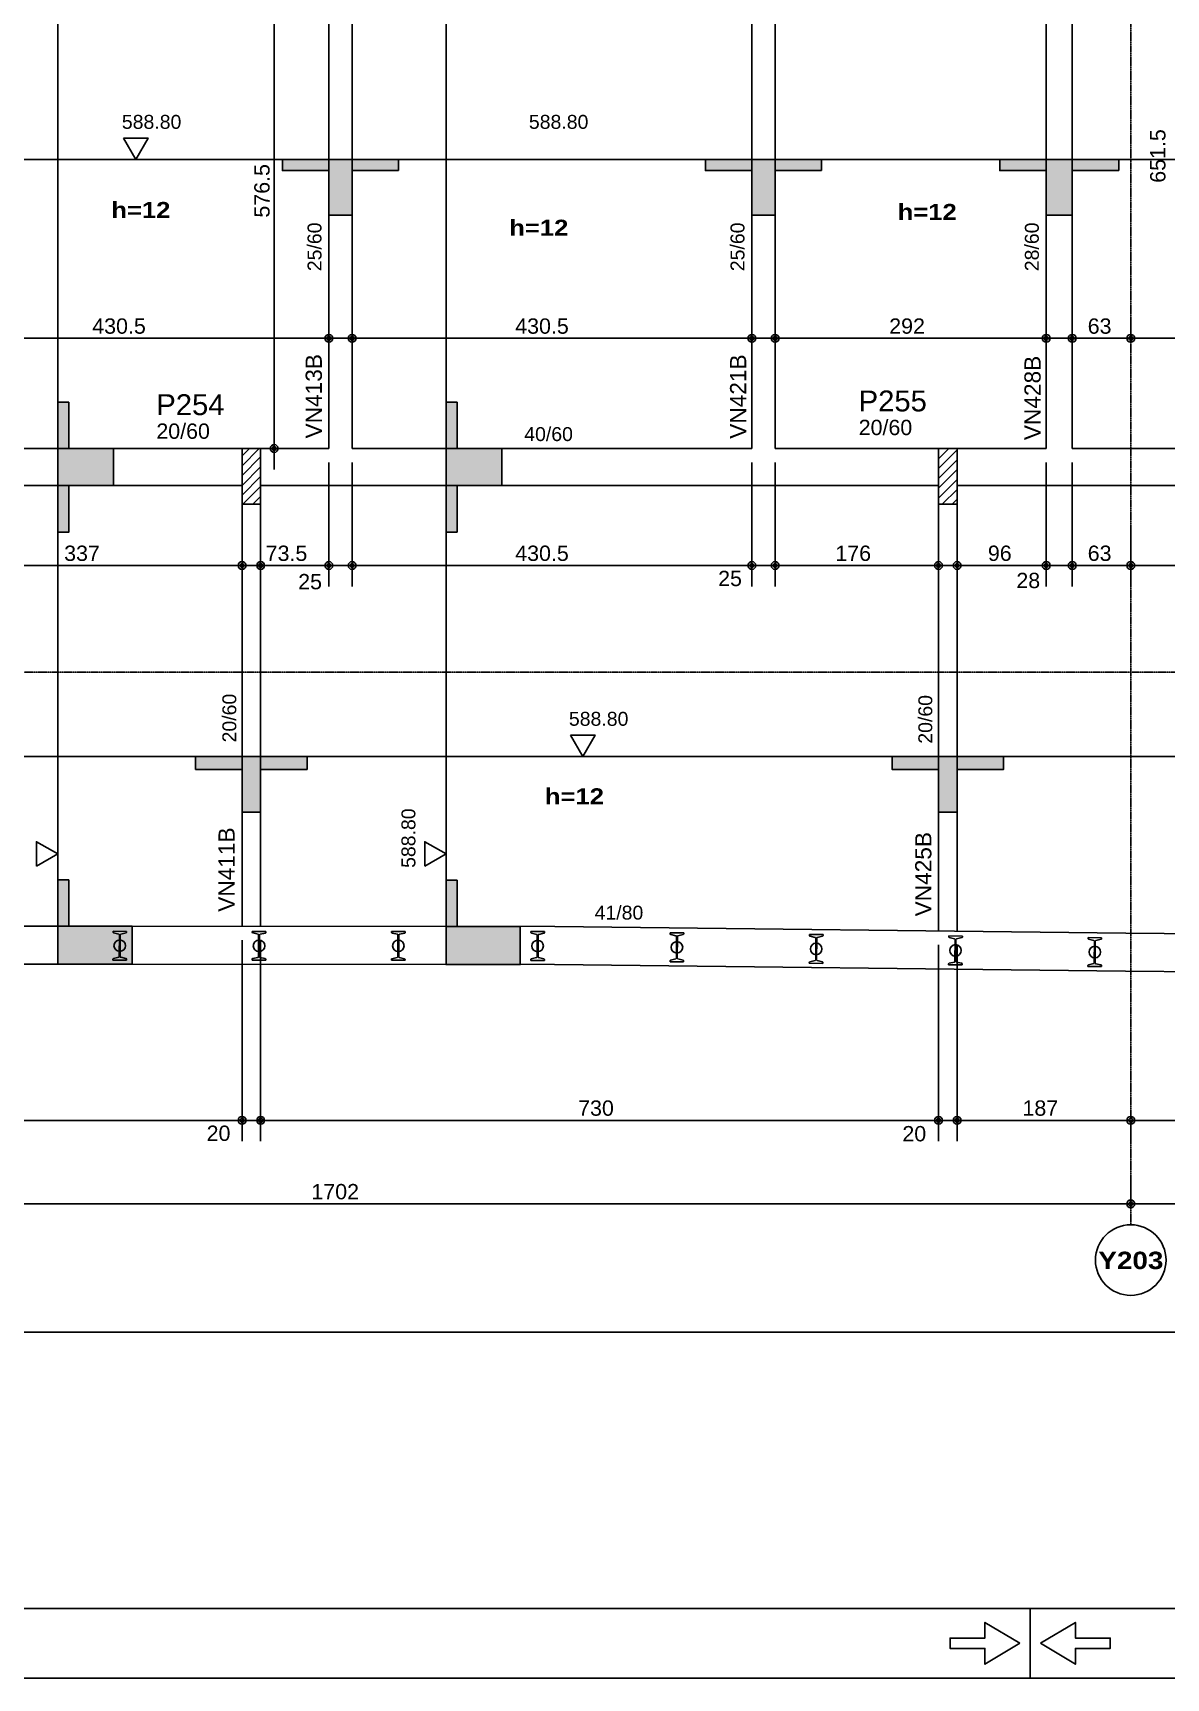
# Model space of a CAD drawing. Extents: x 0 to 13080, y 0 to 6750.
# Drawn here: x 5069 to 6289, y 0 to 1772 of the extents above; entities that cross this region are included whole.
import ezdxf

# ---------------------------------------------------------------- set-up
doc = ezdxf.new("R2010")
doc.units = 0
doc.header["$MEASUREMENT"] = 0
doc.linetypes.add('ESTILO_TQS_0007', pattern=[2.1, 1.5, -0.2, 0.2, -0.2])
for name, color, linetype in [('MTH-179', 1, 'CONTINUOUS'), ('MTH-202', 1, 'CONTINUOUS'), ('MTH-224', 4, 'CONTINUOUS'), ('MTH-230', 1, 'CONTINUOUS'), ('MTH-231', 1, 'CONTINUOUS'), ('MTH-COTAS7', 31, 'CONTINUOUS'), ('MTH-DIM-PILAR', 3, 'CONTINUOUS'), ('MTH-DIM-VIGA', 3, 'CONTINUOUS'), ('MTH-EIXO-214', 4, 'CONTINUOUS'), ('MTH-FACE-VIGA', 7, 'CONTINUOUS'), ('MTH-HACHURA-PILAR', 1, 'CONTINUOUS'), ('MTH-LINHA-CORTE', 5, 'CONTINUOUS'), ('MTH-LINHA-SEÇÃO', 16, 'CONTINUOUS'), ('MTH-MARGEM', 5, 'CONTINUOUS'), ('MTH-PILAR-MORRE', 5, 'CONTINUOUS'), ('MTH-SIMB_COTA', 3, 'CONTINUOUS'), ('MTH-SOMBRA21', 150, 'CONTINUOUS'), ('MTH-TIT1-VIGA', 5, 'CONTINUOUS'), ('MTH-TXT', 4, 'CONTINUOUS'), ('MTH-TXT-NEGRITO', 5, 'CONTINUOUS')]:
    doc.layers.add(name, color=color, linetype=linetype)
doc.styles.add('TQS_ARIAL', font='arial.ttf')
doc.styles.add('TQS_ARIAL_BLACK', font='ariblk.ttf')

msp = doc.modelspace()

# ---------------------------------------------------------------- linework, layer by layer
at = {"layer": 'MTH-179', "linetype": 'Continuous'}
for p, q in [((6142.5, 75), (6142.5, 0)), ((0, 0), (13080, 0))]:
    msp.add_line(p, q, dxfattribs=at)
for points in [[(6131.248901, 37.5), (6093.748901, 15), (6093.748901, 31.875), (6056.248901, 31.875), (6056.248901, 43.125), (6093.748901, 43.125), (6093.748901, 60), (6131.248901, 37.5)], [(6153.748901, 37.5), (6191.248901, 15), (6191.248901, 31.875), (6228.748901, 31.875), (6228.748901, 43.125), (6191.248901, 43.125), (6191.248901, 60), (6153.748901, 37.5)]]:
    msp.add_lwpolyline(points, dxfattribs=at)
at = {"layer": 'MTH-224', "linetype": 'Continuous'}
for points in [[(5166.051855, 1658.422405), (5179.30136, 1635.4747), (5192.549547, 1658.422405), (5166.051855, 1658.422405)], [(5647.471183, 1015.531695), (5660.720688, 992.58399), (5673.968875, 1015.531695), (5647.471183, 1015.531695)], [(5072.354116, 874.277653), (5095.301821, 887.527158), (5072.354116, 900.775344), (5072.354116, 874.277653)], [(5490.441796, 874.277653), (5513.389501, 887.527158), (5490.441796, 900.775344), (5490.441796, 874.277653)]]:
    msp.add_lwpolyline(points, dxfattribs=at)
at = {"layer": 'MTH-230', "linetype": 'Continuous'}
msp.add_circle((6250.777243, 450.1738), 38, dxfattribs=at)
at = {"layer": 'MTH-231', "linetype": 'Continuous'}
for p, q in [((5154.787903, 803.367859), (5154.793358, 804.302927)), ((5154.793358, 804.302927), (5169.474708, 804.21727)), ((5161.029694, 801.256701), (5155.382347, 802.609652)), ((5161.487194, 777.026499), (5161.624138, 800.498493)), ((5162.600002, 800.4928), (5162.463065, 777.022231)), ((5168.866002, 802.530983), (5163.203253, 801.244019)), ((5169.474708, 804.21727), (5169.469253, 803.282202)), ((5304.789697, 803.257415), (5304.795152, 804.192483)), ((5304.795152, 804.192483), (5319.476502, 804.106826)), ((5311.031488, 801.146257), (5305.384141, 802.499208)), ((5311.488988, 776.916055), (5311.625932, 800.388049)), ((5312.601796, 800.382356), (5312.464859, 776.911787)), ((5318.867796, 802.420539), (5313.205047, 801.133575)), ((5319.476502, 804.106826), (5319.471047, 803.171758)), ((5454.791491, 803.14697), (5454.796946, 804.082038)), ((5454.796946, 804.082038), (5469.478296, 803.996381)), ((5461.033282, 801.035812), (5455.385935, 802.388763)), ((5461.490782, 776.80561), (5461.627726, 800.277604)), ((5462.60359, 800.271911), (5462.466653, 776.801342)), ((5468.86959, 802.310094), (5463.206841, 801.02313)), ((5469.478296, 803.996381), (5469.472841, 803.061313)), ((5604.793284, 803.036525), (5604.798739, 803.971593)), ((5604.798739, 803.971593), (5619.480089, 803.885936)), ((5611.035075, 800.925367), (5605.387728, 802.278318)), ((5611.492575, 776.695165), (5611.629519, 800.167159)), ((5612.605383, 800.161466), (5612.468446, 776.690897)), ((5618.871383, 802.199649), (5613.208634, 800.912685)), ((5619.480089, 803.885936), (5619.474634, 802.950868)), ((5754.787643, 801.617569), (5754.793098, 802.552637)), ((5754.793098, 802.552637), (5769.474448, 802.46698)), ((5761.029434, 799.506411), (5755.382087, 800.859362)), ((5761.486934, 775.276209), (5761.623878, 798.748203)), ((5762.599742, 798.74251), (5762.462805, 775.271941)), ((5768.865742, 800.780693), (5763.202993, 799.493729)), ((5769.474448, 802.46698), (5769.468993, 801.531912)), ((5904.779985, 799.843551), (5904.78544, 800.778619)), ((5904.78544, 800.778619), (5919.46679, 800.692962)), ((5911.021776, 797.732393), (5905.374429, 799.085344)), ((5918.858084, 799.006675), (5913.195335, 797.719711)), ((5919.46679, 800.692962), (5919.461335, 799.757894)), ((6054.773492, 798.274601), (6054.778947, 799.209669)), ((6054.778947, 799.209669), (6069.460297, 799.124012)), ((6061.015283, 796.163443), (6055.367936, 797.516394)), ((6068.851591, 797.437725), (6063.188842, 796.150761)), ((6069.460297, 799.124012), (6069.454842, 798.188944)), ((6204.765834, 796.500786), (6204.771289, 797.435854)), ((6204.771289, 797.435854), (6219.452639, 797.350197)), ((6219.452639, 797.350197), (6219.447184, 796.415129)), ((5911.479276, 773.502191), (5911.61622, 796.974185)), ((5912.592084, 796.968492), (5912.455147, 773.497923)), ((6061.472783, 771.933241), (6061.609727, 795.405235)), ((6062.585591, 795.399542), (6062.448654, 771.928973)), ((6211.007625, 794.389628), (6205.360278, 795.742579)), ((6211.465125, 770.159426), (6211.602069, 793.63142)), ((6212.577933, 793.625727), (6212.440996, 770.155158)), ((6218.843933, 795.66391), (6213.181184, 794.376946)), ((5154.612495, 773.303455), (5154.617951, 774.238523)), ((5169.293845, 773.217798), (5154.612495, 773.303455)), ((5155.221202, 774.989742), (5160.883951, 776.276706)), ((5163.05751, 776.264024), (5168.704856, 774.911073)), ((5169.299301, 774.152866), (5169.293845, 773.217798)), ((5304.614289, 773.193011), (5304.619745, 774.128079)), ((5319.295639, 773.107354), (5304.614289, 773.193011)), ((5305.222996, 774.879298), (5310.885745, 776.166262)), ((5313.059304, 776.15358), (5318.70665, 774.800629)), ((5319.301095, 774.042422), (5319.295639, 773.107354)), ((5454.616083, 773.082566), (5454.621539, 774.017634)), ((5469.297433, 772.996909), (5454.616083, 773.082566)), ((5455.22479, 774.768853), (5460.887539, 776.055817)), ((5463.061098, 776.043135), (5468.708444, 774.690184)), ((5469.302889, 773.931977), (5469.297433, 772.996909)), ((5604.617876, 772.972121), (5604.623332, 773.907189)), ((5619.299226, 772.886464), (5604.617876, 772.972121)), ((5605.226583, 774.658408), (5610.889332, 775.945372)), ((5613.062891, 775.93269), (5618.710237, 774.579739)), ((5619.304682, 773.821532), (5619.299226, 772.886464)), ((5754.612235, 771.553165), (5754.617691, 772.488233)), ((5769.293585, 771.467508), (5754.612235, 771.553165)), ((5755.220942, 773.239452), (5760.883691, 774.526416)), ((5763.05725, 774.513734), (5768.704596, 773.160783)), ((5769.299041, 772.402576), (5769.293585, 771.467508)), ((5904.604577, 769.779147), (5904.610033, 770.714215)), ((5919.285927, 769.69349), (5904.604577, 769.779147)), ((5905.213284, 771.465434), (5910.876033, 772.752398)), ((5913.049592, 772.739716), (5918.696938, 771.386765)), ((5919.291383, 770.628558), (5919.285927, 769.69349)), ((6054.598084, 768.210197), (6054.60354, 769.145265)), ((6069.279434, 768.12454), (6054.598084, 768.210197)), ((6055.206791, 769.896484), (6060.86954, 771.183448)), ((6063.043099, 771.170766), (6068.690445, 769.817815)), ((6069.28489, 769.059608), (6069.279434, 768.12454)), ((6204.590426, 766.436382), (6204.595882, 767.37145)), ((6219.271776, 766.350725), (6204.590426, 766.436382)), ((6205.199133, 768.122669), (6210.861882, 769.409633)), ((6213.035441, 769.396951), (6218.682787, 768.044)), ((6219.277232, 767.285793), (6219.271776, 766.350725))]:
    msp.add_line(p, q, dxfattribs=at)
for centre in [(5162.043602, 788.760362), (5312.045396, 788.649918), (5462.04719, 788.539473), (5612.048983, 788.429028), (5762.043342, 787.010072), (5912.035684, 785.236054), (6062.029191, 783.667104), (6212.021533, 781.893289)]:
    msp.add_circle(centre, 6.2, dxfattribs=at)
for centre, radius, start, end in [((5155.562912, 803.363346), 0.775021, 179.666352, 256.527493), ((5160.84913, 800.503006), 0.775021, 359.666352, 76.527493), ((5163.375011, 800.48827), 0.775021, 102.803943, 179.665084), ((5168.694245, 803.286733), 0.775021, 282.803943, 359.665084), ((5305.564706, 803.252902), 0.775021, 179.666352, 256.527493), ((5310.850924, 800.392562), 0.775021, 359.666352, 76.527493), ((5313.376805, 800.377826), 0.775021, 102.803943, 179.665084), ((5318.696039, 803.176289), 0.775021, 282.803943, 359.665084), ((5455.5665, 803.142457), 0.775021, 179.666352, 256.527493), ((5460.852718, 800.282117), 0.775021, 359.666352, 76.527493), ((5463.378599, 800.267381), 0.775021, 102.803943, 179.665084), ((5468.697833, 803.065844), 0.775021, 282.803943, 359.665084), ((5605.568293, 803.032012), 0.775021, 179.666352, 256.527493), ((5610.854511, 800.171672), 0.775021, 359.666352, 76.527493), ((5613.380392, 800.156936), 0.775021, 102.803943, 179.665084), ((5618.699626, 802.955399), 0.775021, 282.803943, 359.665084), ((5755.562652, 801.613056), 0.775021, 179.666352, 256.527493), ((5760.84887, 798.752716), 0.775021, 359.666352, 76.527493), ((5763.374751, 798.73798), 0.775021, 102.803943, 179.665084), ((5768.693985, 801.536443), 0.775021, 282.803943, 359.665084), ((5905.554994, 799.839038), 0.775021, 179.666352, 256.527493), ((5910.841212, 796.978698), 0.775021, 359.666352, 76.527493), ((5913.367093, 796.963962), 0.775021, 102.803943, 179.665084), ((5918.686327, 799.762425), 0.775021, 282.803943, 359.665084), ((6055.548501, 798.270088), 0.775021, 179.666352, 256.527493), ((6068.679834, 798.193475), 0.775021, 282.803943, 359.665084), ((6060.834719, 795.409748), 0.775021, 359.666352, 76.527493), ((6063.3606, 795.395012), 0.775021, 102.803943, 179.665084), ((6205.540843, 796.496273), 0.775021, 179.666352, 256.527493), ((6210.827061, 793.635933), 0.775021, 359.666352, 76.527493), ((6213.352942, 793.621197), 0.775021, 102.803943, 179.665084), ((6218.672176, 796.41966), 0.775021, 282.803943, 359.665084), ((5155.39296, 774.233992), 0.775021, 102.803943, 179.665084), ((5160.712192, 777.032459), 0.775025, 282.804082, 359.770246), ((5163.238074, 777.017718), 0.775021, 179.666352, 256.527493), ((5168.524293, 774.157379), 0.775021, 359.666352, 76.527493), ((5305.394754, 774.123548), 0.775021, 102.803943, 179.665084), ((5310.713986, 776.922015), 0.775025, 282.804082, 359.770246), ((5313.239868, 776.907274), 0.775021, 179.666352, 256.527493), ((5318.526087, 774.046935), 0.775021, 359.666352, 76.527493), ((5455.396548, 774.013103), 0.775021, 102.803943, 179.665084), ((5460.71578, 776.81157), 0.775025, 282.804082, 359.770246), ((5463.241662, 776.796829), 0.775021, 179.666352, 256.527493), ((5468.527881, 773.93649), 0.775021, 359.666352, 76.527493), ((5605.398341, 773.902658), 0.775021, 102.803943, 179.665084), ((5610.717573, 776.701125), 0.775025, 282.804082, 359.770246), ((5613.243455, 776.686384), 0.775021, 179.666352, 256.527493), ((5618.529674, 773.826045), 0.775021, 359.666352, 76.527493), ((5755.3927, 772.483702), 0.775021, 102.803943, 179.665084), ((5760.711932, 775.282169), 0.775025, 282.804082, 359.770246), ((5763.237814, 775.267428), 0.775021, 179.666352, 256.527493), ((5768.524033, 772.407089), 0.775021, 359.666352, 76.527493), ((5905.385042, 770.709684), 0.775021, 102.803943, 179.665084), ((5910.704274, 773.508151), 0.775025, 282.804082, 359.770246), ((5913.230156, 773.49341), 0.775021, 179.666352, 256.527493), ((5918.516375, 770.633071), 0.775021, 359.666352, 76.527493), ((6055.378549, 769.140734), 0.775021, 102.803943, 179.665084), ((6060.697781, 771.939201), 0.775025, 282.804082, 359.770246), ((6063.223663, 771.92446), 0.775021, 179.666352, 256.527493), ((6068.509882, 769.064121), 0.775021, 359.666352, 76.527493), ((6205.370891, 767.366919), 0.775021, 102.803943, 179.665084), ((6210.690123, 770.165386), 0.775025, 282.804082, 359.770246), ((6213.216005, 770.150645), 0.775021, 179.666352, 256.527493), ((6218.502224, 767.290306), 0.775021, 359.666352, 76.527493)]:
    msp.add_arc(centre, radius, start, end, dxfattribs=at)
at = {"layer": 'MTH-COTAS7', "linetype": 'Continuous'}
for p, q in [((5328.358282, 1301.732026), (5328.358282, 1923.232063)), ((5412.277243, 1481.019027), (5412.277243, 1420.357026)), ((5842.777243, 1457.076654), (5842.777243, 1420.357026)), ((5867.777243, 1457.076654), (5867.777243, 1420.357026)), ((6187.777243, 1429.533443), (6187.777243, 1465.357026)), ((6250.777243, 1445.111296), (6250.777243, 1465.357026)), ((6250.777243, 1445.111296), (6250.777243, 1465.357026)), ((4934.277243, 1442.857026), (5409.777243, 1442.857026)), ((5387.277243, 1445.690779), (5387.277243, 1420.357026)), ((5389.777243, 1442.857026), (5865.277243, 1442.857026)), ((5845.277243, 1442.857026), (6182.277243, 1442.857026)), ((6159.777243, 1442.018497), (6159.777243, 1420.357026)), ((6165.277243, 1442.857026), (6273.277243, 1442.857026)), ((6228.277243, 1442.857026), (6461.27648, 1442.857026)), ((5329.097796, 1324.232026), (5350.858282, 1324.232026)), ((5387.277243, 1309.232026), (5387.277243, 1175.694178)), ((5387.277243, 1309.232026), (5387.277243, 1175.694178)), ((5412.277243, 1309.232026), (5412.277243, 1175.694178)), ((5412.277243, 1309.232026), (5412.277243, 1175.694178)), ((5842.777243, 1309.232026), (5842.777243, 1175.694178)), ((5842.777243, 1309.232026), (5842.777243, 1175.694178)), ((5867.777243, 1309.232026), (5867.777243, 1175.694178)), ((5867.777243, 1309.232026), (5867.777243, 1175.694178)), ((6159.777243, 1309.232026), (6159.777243, 1175.694178)), ((6159.777243, 1309.232026), (6159.777243, 1175.694178)), ((6187.777243, 1309.232026), (6187.777243, 1175.694178)), ((5293.777913, 1226.814813), (5293.777913, 1175.694178)), ((5313.777913, 1228.327103), (5313.777913, 1175.694178)), ((6187.777243, 1227.463102), (6187.777243, 1175.694178)), ((6250.777243, 1235.063521), (6250.777243, 1175.694178)), ((6250.777243, 1235.063521), (6250.777243, 1175.694178)), ((6043.777913, 1218.041975), (6043.777913, 1175.694178)), ((6063.777913, 1218.041975), (6063.777913, 1175.694178)), ((4934.277243, 1198.194178), (5316.277913, 1198.194178)), ((5291.277913, 1198.194178), (5409.777243, 1198.194178)), ((5364.777243, 1198.194178), (5434.777243, 1198.194178)), ((5389.777243, 1198.194178), (5865.277243, 1198.194178)), ((5820.277243, 1198.194178), (5890.277243, 1198.194178)), ((5845.277243, 1198.194178), (6066.277913, 1198.194178)), ((6041.277913, 1198.194178), (6182.277243, 1198.194178)), ((6137.277243, 1198.194178), (6210.277243, 1198.194178)), ((6165.277243, 1198.194178), (6273.277243, 1198.194178)), ((6228.277243, 1198.194178), (6461.27648, 1198.194178)), ((5293.777913, 794.676156), (5293.777913, 578.1738)), ((5293.777913, 794.676156), (5293.777913, 578.1738)), ((5313.777913, 794.660551), (5313.777913, 578.1738)), ((5313.777913, 794.660551), (5313.777913, 578.1738)), ((6043.777913, 789.690896), (6043.777913, 578.1738)), ((6043.777913, 789.690896), (6043.777913, 578.1738)), ((6063.777913, 789.462521), (6063.777913, 578.1738)), ((6063.777913, 789.462521), (6063.777913, 578.1738)), ((4541.277913, 600.6738), (5316.277913, 600.6738)), ((5271.277913, 600.6738), (5336.277913, 600.6738)), ((5291.277913, 600.6738), (6066.277913, 600.6738)), ((6021.277913, 600.6738), (6086.277913, 600.6738)), ((6041.277913, 600.6738), (6273.277243, 600.6738)), ((6228.277243, 600.6738), (6816.277913, 600.6738)), ((6250.777243, 595.069063), (6250.777243, 578.1738)), ((6250.777243, 595.069063), (6250.777243, 578.1738)), ((6250.777243, 509.488155), (6250.777243, 533.1738)), ((6250.777243, 509.488155), (6250.777243, 533.1738)), ((4526.277243, 510.6738), (6273.277243, 510.6738)), ((6228.277243, 510.6738), (7226.277243, 510.6738)), ((1234.777149, 372.42067), (8851.331125, 372.42067))]:
    msp.add_line(p, q, dxfattribs=at)
at = {"layer": 'MTH-EIXO-214', "linetype": 'ESTILO_TQS_0007'}
for p, q in [((6250.777243, 6386.749862), (6250.777243, 488.1738)), ((718.67219, 1083.23199), (9031.331125, 1083.23199))]:
    msp.add_line(p, q, dxfattribs=at)
at = {"layer": 'MTH-FACE-VIGA', "linetype": 'Continuous'}
for points in [[(5387.277243, 1900.732063), (5387.277243, 1324.232026)], [(5412.277243, 1324.232026), (5412.277243, 1900.732063)], [(5842.777243, 1900.732063), (5842.777243, 1324.232026)], [(5867.777243, 1324.232026), (5867.777243, 1900.732063)], [(6159.777243, 1890.732055), (6159.777243, 1324.232026)], [(6187.777243, 1324.232026), (6187.777243, 1890.732055)], [(5293.777913, 1324.232026), (4956.777243, 1324.232026)], [(5387.277243, 1324.232026), (5313.777913, 1324.232026)], [(5842.777243, 1324.232026), (5412.277243, 1324.232026)], [(6043.777913, 1324.232026), (5867.777243, 1324.232026)], [(6159.777243, 1324.232026), (6063.777913, 1324.232026)], [(6438.77648, 1324.232026), (6187.777243, 1324.232026)], [(4944.277243, 1284.232026), (5293.777913, 1284.232026)], [(5313.777913, 1284.232026), (5399.777243, 1284.232026)], [(5399.777243, 1284.232026), (5855.277243, 1284.232026)], [(5855.277243, 1284.232026), (6043.777913, 1284.232026)], [(6063.777913, 1284.232026), (6173.777243, 1284.232026)], [(6173.777243, 1284.232026), (6452.77648, 1284.232026)], [(5293.777913, 1264.232026), (5293.777913, 809.676156)], [(5313.777913, 809.66055), (5313.777913, 1264.232026)], [(6043.777913, 1264.232026), (6043.777913, 804.690946)], [(6063.777913, 804.462521), (6063.777913, 1264.232026)]]:
    msp.add_lwpolyline(points, dxfattribs=at)
at = {"layer": 'MTH-HACHURA-PILAR', "linetype": 'Continuous'}
for p, q in [((5293.777913, 1305.695668), (5312.314272, 1324.232026)), ((5293.777913, 1316.302269), (5301.70767, 1324.232026)), ((5293.777913, 1295.089066), (5313.777913, 1315.089066)), ((6043.777913, 1313.233547), (6054.776392, 1324.232026)), ((6043.777913, 1323.840149), (6044.169791, 1324.232026)), ((6043.777913, 1302.626946), (6063.777913, 1322.626946)), ((6043.777913, 1292.020344), (6063.777913, 1312.020344)), ((5293.777913, 1284.482464), (5313.777913, 1304.482464)), ((5293.777913, 1273.875862), (5313.777913, 1293.875862)), ((6043.777913, 1281.413742), (6063.777913, 1301.413742)), ((5294.740679, 1264.232026), (5313.777913, 1283.269261)), ((6043.777913, 1270.80714), (6063.777913, 1290.80714)), ((6047.809401, 1264.232026), (6063.777913, 1280.200539)), ((5305.347281, 1264.232026), (5313.777913, 1272.662659)), ((6058.416003, 1264.232026), (6063.777913, 1269.593937))]:
    msp.add_line(p, q, dxfattribs=at)
at = {"layer": 'MTH-LINHA-CORTE', "linetype": 'Continuous'}
for p, q in [((5167.515917, 809.77493), (4719.471923, 810.048642)), ((5630.562719, 809.413612), (5167.516848, 809.774929)), ((6245.560801, 802.389988), (5630.621239, 809.413255)), ((6641.479964, 797.86797), (6245.560804, 802.389988)), ((4718.832283, 769.049025), (5167.49087, 768.774937)), ((5167.489938, 768.774938), (5630.371121, 768.413749)), ((5630.312601, 768.414106), (6245.092568, 761.392661)), ((6245.092565, 761.392661), (6641.425786, 756.865914))]:
    msp.add_line(p, q, dxfattribs=at)
at = {"layer": 'MTH-LINHA-SEÇÃO', "linetype": 'Continuous'}
for p, q in [((5513.389501, 2041.732063), (5513.389501, 768.464676)), ((5095.301821, 1900.732062), (5095.301821, 768.464676)), ((1085.922182, 1635.4747), (8679.052692, 1635.4747)), ((1085.922182, 992.58399), (8750.242477, 992.58399))]:
    msp.add_line(p, q, dxfattribs=at)
for points in [[(5387.277243, 1623.4747), (5387.277243, 1635.4747), (5337.277243, 1635.4747), (5337.277243, 1623.4747), (5387.277243, 1623.4747)], [(5412.277243, 1635.4747), (5387.277243, 1635.4747), (5387.277243, 1575.4747), (5412.277243, 1575.4747), (5412.277243, 1635.4747)], [(5462.277243, 1623.4747), (5462.277243, 1635.4747), (5412.277243, 1635.4747), (5412.277243, 1623.4747), (5462.277243, 1623.4747)], [(5842.777243, 1623.4747), (5842.777243, 1635.4747), (5792.777243, 1635.4747), (5792.777243, 1623.4747), (5842.777243, 1623.4747)], [(5867.777243, 1635.4747), (5842.777243, 1635.4747), (5842.777243, 1575.4747), (5867.777243, 1575.4747), (5867.777243, 1635.4747)], [(5917.777243, 1623.4747), (5917.777243, 1635.4747), (5867.777243, 1635.4747), (5867.777243, 1623.4747), (5917.777243, 1623.4747)], [(6159.777243, 1623.4747), (6159.777243, 1635.4747), (6109.777243, 1635.4747), (6109.777243, 1623.4747), (6159.777243, 1623.4747)], [(6187.777243, 1635.4747), (6159.777243, 1635.4747), (6159.777243, 1575.4747), (6187.777243, 1575.4747), (6187.777243, 1635.4747)], [(6237.777243, 1623.4747), (6237.777243, 1635.4747), (6187.777243, 1635.4747), (6187.777243, 1623.4747), (6237.777243, 1623.4747)], [(5107.301821, 1374.232064), (5095.301821, 1374.232064), (5095.301821, 1324.232064), (5107.301821, 1324.232064), (5107.301821, 1374.232064)], [(5525.389501, 1374.232064), (5513.389501, 1374.232064), (5513.389501, 1324.232064), (5525.389501, 1324.232064), (5525.389501, 1374.232064)], [(5095.301821, 1324.232064), (5095.301821, 1284.232026), (5155.301821, 1284.232026), (5155.301821, 1324.232064), (5095.301821, 1324.232064)], [(5513.389501, 1324.232064), (5513.389501, 1284.232026), (5573.389501, 1284.232026), (5573.389501, 1324.232064), (5513.389501, 1324.232064)], [(5107.301821, 1284.232026), (5095.301821, 1284.232026), (5095.301821, 1234.232026), (5107.301821, 1234.232026), (5107.301821, 1284.232026)], [(5525.389501, 1284.232026), (5513.389501, 1284.232026), (5513.389501, 1234.232026), (5525.389501, 1234.232026), (5525.389501, 1284.232026)], [(5293.777913, 992.584026), (5243.777913, 992.584026), (5243.777913, 978.584026), (5293.777913, 978.584026), (5293.777913, 992.584026)], [(5313.777913, 992.584026), (5293.777913, 992.584026), (5293.777913, 932.584026), (5313.777913, 932.584026), (5313.777913, 992.584026)], [(5363.777913, 992.584026), (5313.777913, 992.584026), (5313.777913, 978.584026), (5363.777913, 978.584026), (5363.777913, 992.584026)], [(6043.777913, 992.584026), (5993.777913, 992.584026), (5993.777913, 978.584026), (6043.777913, 978.584026), (6043.777913, 992.584026)], [(6063.777913, 992.584026), (6043.777913, 992.584026), (6043.777913, 932.584026), (6063.777913, 932.584026), (6063.777913, 992.584026)], [(6113.777913, 992.584026), (6063.777913, 992.584026), (6063.777913, 978.584026), (6113.777913, 978.584026), (6113.777913, 992.584026)], [(5107.301821, 859.819045), (5095.301821, 859.819045), (5095.301821, 809.819045), (5107.301821, 809.819045), (5107.301821, 859.819045)], [(5525.389501, 859.464676), (5513.389501, 859.464676), (5513.389501, 809.464676), (5525.389501, 809.464676), (5525.389501, 859.464676)], [(5175.301821, 809.819045), (5095.301821, 809.819045), (5095.301821, 768.819045), (5175.301821, 768.819045), (5175.301821, 809.819045)], [(5593.389501, 809.464676), (5513.389501, 809.464676), (5513.389501, 768.464676), (5593.389501, 768.464676), (5593.389501, 809.464676)]]:
    msp.add_lwpolyline(points, dxfattribs=at)
at = {"layer": 'MTH-MARGEM', "linetype": 'Continuous'}
msp.add_line((262.5, 75), (13005, 75), dxfattribs=at)
at = {"layer": 'MTH-PILAR-MORRE', "linetype": 'Continuous'}
for points in [[(5293.777913, 1264.232026), (5313.777913, 1264.232026), (5313.777913, 1324.232026), (5293.777913, 1324.232026), (5293.777913, 1264.232026)], [(6043.777913, 1264.232026), (6063.777913, 1264.232026), (6063.777913, 1324.232026), (6043.777913, 1324.232026), (6043.777913, 1264.232026)]]:
    msp.add_lwpolyline(points, dxfattribs=at)
at = {"layer": 'MTH-SIMB_COTA', "linetype": 'Continuous'}
for centre, radius in [((5387.277243, 1442.857026), 4.200001), ((5387.277243, 1442.857026), 2.1), ((5412.277243, 1442.857026), 4.200001), ((5412.277243, 1442.857026), 2.1), ((5842.777243, 1442.857026), 4.200001), ((5842.777243, 1442.857026), 2.1), ((5867.777243, 1442.857026), 4.200001), ((5867.777243, 1442.857026), 2.1), ((6159.777243, 1442.857026), 4.200001), ((6159.777243, 1442.857026), 2.1), ((6187.777243, 1442.857026), 4.200001), ((6187.777243, 1442.857026), 2.1), ((6250.777243, 1442.857026), 4.200001), ((6250.777243, 1442.857026), 4.200001), ((6250.777243, 1442.857026), 2.1), ((6250.777243, 1442.857026), 2.1), ((5328.358282, 1324.232026), 4.200001), ((5328.358282, 1324.232026), 2.1), ((5293.777913, 1198.194178), 4.200001), ((5293.777913, 1198.194178), 2.1), ((5313.777913, 1198.194178), 4.200001), ((5313.777913, 1198.194178), 2.1), ((5387.277243, 1198.194178), 4.200001), ((5387.277243, 1198.194178), 4.200001), ((5387.277243, 1198.194178), 2.1), ((5387.277243, 1198.194178), 2.1), ((5412.277243, 1198.194178), 4.200001), ((5412.277243, 1198.194178), 4.200001), ((5412.277243, 1198.194178), 2.1), ((5412.277243, 1198.194178), 2.1), ((5842.777243, 1198.194178), 4.200001), ((5842.777243, 1198.194178), 4.200001), ((5842.777243, 1198.194178), 2.1), ((5842.777243, 1198.194178), 2.1), ((5867.777243, 1198.194178), 4.200001), ((5867.777243, 1198.194178), 4.200001), ((5867.777243, 1198.194178), 2.1), ((5867.777243, 1198.194178), 2.1), ((6043.777913, 1198.194178), 4.200001), ((6043.777913, 1198.194178), 2.1), ((6063.777913, 1198.194178), 4.200001), ((6063.777913, 1198.194178), 2.1), ((6159.777243, 1198.194178), 4.200001), ((6159.777243, 1198.194178), 4.200001), ((6159.777243, 1198.194178), 2.1), ((6159.777243, 1198.194178), 2.1), ((6187.777243, 1198.194178), 4.200001), ((6187.777243, 1198.194178), 4.200001), ((6187.777243, 1198.194178), 2.1), ((6187.777243, 1198.194178), 2.1), ((6250.777243, 1198.194178), 4.200001), ((6250.777243, 1198.194178), 4.200001), ((6250.777243, 1198.194178), 2.1), ((6250.777243, 1198.194178), 2.1), ((5293.777913, 600.6738), 4.200001), ((5293.777913, 600.6738), 4.200001), ((5293.777913, 600.6738), 2.1), ((5293.777913, 600.6738), 2.1), ((5313.777913, 600.6738), 4.200001), ((5313.777913, 600.6738), 4.200001), ((5313.777913, 600.6738), 2.1), ((5313.777913, 600.6738), 2.1), ((6043.777913, 600.6738), 4.200001), ((6043.777913, 600.6738), 4.200001), ((6043.777913, 600.6738), 2.1), ((6043.777913, 600.6738), 2.1), ((6063.777913, 600.6738), 4.200001), ((6063.777913, 600.6738), 4.200001), ((6063.777913, 600.6738), 2.1), ((6063.777913, 600.6738), 2.1), ((6250.777243, 600.6738), 4.200001), ((6250.777243, 600.6738), 4.200001), ((6250.777243, 600.6738), 2.1), ((6250.777243, 600.6738), 2.1), ((6250.777243, 510.6738), 4.200001), ((6250.777243, 510.6738), 4.200001), ((6250.777243, 510.6738), 2.1), ((6250.777243, 510.6738), 2.1)]:
    msp.add_circle(centre, radius, dxfattribs=at)
at = {"layer": 'MTH-SOMBRA21', "linetype": 'Continuous'}
for points in [[(5387.277243, 1623.4747), (5387.277243, 1635.4747), (5337.277243, 1635.4747)], [(5387.277243, 1623.4747), (5337.277243, 1635.4747), (5337.277243, 1623.4747)], [(5412.277243, 1635.4747), (5387.277243, 1635.4747), (5387.277243, 1575.4747)], [(5412.277243, 1635.4747), (5387.277243, 1575.4747), (5412.277243, 1575.4747)], [(5462.277243, 1623.4747), (5462.277243, 1635.4747), (5412.277243, 1635.4747)], [(5462.277243, 1623.4747), (5412.277243, 1635.4747), (5412.277243, 1623.4747)], [(5412.277243, 1635.4747), (5412.277243, 1575.4747), (5412.277243, 1635.4747)], [(5842.777243, 1623.4747), (5842.777243, 1635.4747), (5792.777243, 1635.4747)], [(5842.777243, 1623.4747), (5792.777243, 1635.4747), (5792.777243, 1623.4747)], [(5867.777243, 1635.4747), (5842.777243, 1635.4747), (5842.777243, 1575.4747)], [(5867.777243, 1635.4747), (5842.777243, 1575.4747), (5867.777243, 1575.4747)], [(5917.777243, 1623.4747), (5917.777243, 1635.4747), (5867.777243, 1635.4747)], [(5917.777243, 1623.4747), (5867.777243, 1635.4747), (5867.777243, 1623.4747)], [(5867.777243, 1635.4747), (5867.777243, 1575.4747), (5867.777243, 1635.4747)], [(6159.777243, 1623.4747), (6159.777243, 1635.4747), (6109.777243, 1635.4747)], [(6159.777243, 1623.4747), (6109.777243, 1635.4747), (6109.777243, 1623.4747)], [(6187.777243, 1635.4747), (6159.777243, 1635.4747), (6159.777243, 1575.4747)], [(6187.777243, 1635.4747), (6159.777243, 1575.4747), (6187.777243, 1575.4747)], [(6237.777243, 1623.4747), (6237.777243, 1635.4747), (6187.777243, 1635.4747)], [(6237.777243, 1623.4747), (6187.777243, 1635.4747), (6187.777243, 1623.4747)], [(6187.777243, 1635.4747), (6187.777243, 1575.4747), (6187.777243, 1635.4747)], [(5387.277243, 1623.4747), (5337.277243, 1623.4747), (5387.277243, 1623.4747)], [(5462.277243, 1623.4747), (5412.277243, 1623.4747), (5462.277243, 1623.4747)], [(5842.777243, 1623.4747), (5792.777243, 1623.4747), (5842.777243, 1623.4747)], [(5917.777243, 1623.4747), (5867.777243, 1623.4747), (5917.777243, 1623.4747)], [(6159.777243, 1623.4747), (6109.777243, 1623.4747), (6159.777243, 1623.4747)], [(6237.777243, 1623.4747), (6187.777243, 1623.4747), (6237.777243, 1623.4747)], [(5107.301821, 1374.232064), (5095.301821, 1374.232064), (5095.301821, 1324.232064)], [(5107.301821, 1374.232064), (5095.301821, 1324.232064), (5107.301821, 1324.232064)], [(5107.301821, 1374.232064), (5107.301821, 1324.232064), (5107.301821, 1374.232064)], [(5525.389501, 1374.232064), (5513.389501, 1374.232064), (5513.389501, 1324.232064)], [(5525.389501, 1374.232064), (5513.389501, 1324.232064), (5525.389501, 1324.232064)], [(5525.389501, 1374.232064), (5525.389501, 1324.232064), (5525.389501, 1374.232064)], [(5095.301821, 1324.232064), (5095.301821, 1284.232026), (5155.301821, 1284.232026)], [(5095.301821, 1324.232064), (5155.301821, 1284.232026), (5155.301821, 1324.232064)], [(5095.301821, 1324.232064), (5155.301821, 1324.232064), (5095.301821, 1324.232064)], [(5513.389501, 1324.232064), (5513.389501, 1284.232026), (5573.389501, 1284.232026)], [(5513.389501, 1324.232064), (5573.389501, 1284.232026), (5573.389501, 1324.232064)], [(5513.389501, 1324.232064), (5573.389501, 1324.232064), (5513.389501, 1324.232064)], [(5107.301821, 1284.232026), (5095.301821, 1284.232026), (5095.301821, 1234.232026)], [(5107.301821, 1284.232026), (5095.301821, 1234.232026), (5107.301821, 1234.232026)], [(5107.301821, 1284.232026), (5107.301821, 1234.232026), (5107.301821, 1284.232026)], [(5525.389501, 1284.232026), (5513.389501, 1284.232026), (5513.389501, 1234.232026)], [(5525.389501, 1284.232026), (5513.389501, 1234.232026), (5525.389501, 1234.232026)], [(5525.389501, 1284.232026), (5525.389501, 1234.232026), (5525.389501, 1284.232026)], [(5293.777913, 992.584026), (5243.777913, 992.584026), (5243.777913, 978.584026)], [(5293.777913, 992.584026), (5243.777913, 978.584026), (5293.777913, 978.584026)], [(5313.777913, 992.584026), (5293.777913, 992.584026), (5293.777913, 932.584026)], [(5313.777913, 992.584026), (5293.777913, 932.584026), (5313.777913, 932.584026)], [(5293.777913, 992.584026), (5293.777913, 978.584026), (5293.777913, 992.584026)], [(5313.777913, 992.584026), (5313.777913, 932.584026), (5313.777913, 992.584026)], [(5363.777913, 992.584026), (5313.777913, 992.584026), (5313.777913, 978.584026)], [(5363.777913, 992.584026), (5313.777913, 978.584026), (5363.777913, 978.584026)], [(5363.777913, 992.584026), (5363.777913, 978.584026), (5363.777913, 992.584026)], [(6043.777913, 992.584026), (5993.777913, 992.584026), (5993.777913, 978.584026)], [(6043.777913, 992.584026), (5993.777913, 978.584026), (6043.777913, 978.584026)], [(6063.777913, 992.584026), (6043.777913, 992.584026), (6043.777913, 932.584026)], [(6063.777913, 992.584026), (6043.777913, 932.584026), (6063.777913, 932.584026)], [(6043.777913, 992.584026), (6043.777913, 978.584026), (6043.777913, 992.584026)], [(6063.777913, 992.584026), (6063.777913, 932.584026), (6063.777913, 992.584026)], [(6113.777913, 992.584026), (6063.777913, 992.584026), (6063.777913, 978.584026)], [(6113.777913, 992.584026), (6063.777913, 978.584026), (6113.777913, 978.584026)], [(6113.777913, 992.584026), (6113.777913, 978.584026), (6113.777913, 992.584026)], [(5107.301821, 859.819045), (5095.301821, 859.819045), (5095.301821, 809.819045)], [(5107.301821, 859.819045), (5095.301821, 809.819045), (5107.301821, 809.819045)], [(5107.301821, 859.819045), (5107.301821, 809.819045), (5107.301821, 859.819045)], [(5525.389501, 859.464676), (5513.389501, 859.464676), (5513.389501, 809.464676)], [(5525.389501, 859.464676), (5513.389501, 809.464676), (5525.389501, 809.464676)], [(5525.389501, 859.464676), (5525.389501, 809.464676), (5525.389501, 859.464676)], [(5175.301821, 809.819045), (5095.301821, 809.819045), (5095.301821, 768.819045)], [(5175.301821, 809.819045), (5095.301821, 768.819045), (5175.301821, 768.819045)], [(5175.301821, 809.819045), (5175.301821, 768.819045), (5175.301821, 809.819045)], [(5593.389501, 809.464676), (5513.389501, 809.464676), (5513.389501, 768.464676)], [(5593.389501, 809.464676), (5513.389501, 768.464676), (5593.389501, 768.464676)], [(5593.389501, 809.464676), (5593.389501, 768.464676), (5593.389501, 809.464676)]]:
    msp.add_solid(points, dxfattribs=at)

# ---------------------------------------------------------------- texts
at = {"layer": 'MTH-202', "linetype": 'Continuous', "style": 'TQS_ARIAL'}
for s, p in [('P254', (5201.447854, 1360.155228)), ('P255', (5957.787692, 1364.141818))]:
    msp.add_text(s, height=22.5, dxfattribs=at).set_placement(p)
at = {"layer": 'MTH-COTAS7', "linetype": 'Continuous', "style": 'TQS_ARIAL'}
for s, p in [('651.5', (6288.152997, 1610.38206)), ('576.5', (5323.408282, 1572.882045))]:
    msp.add_text(s, height=16.5, rotation=90, dxfattribs=at).set_placement(p)
for s, p in [('430.5', (5132.427243, 1447.807026)), ('430.5', (5587.927243, 1447.807026)), ('292', (5990.677243, 1447.807026)), ('63', (6204.427243, 1447.807026)), ('337', (5102.177578, 1203.144178)), ('73.5', (5319.177578, 1203.144178)), ('430.5', (5587.927243, 1203.144178)), ('176', (5932.677578, 1203.144178)), ('96', (6096.927578, 1203.144178)), ('63', (6204.427243, 1203.144178)), ('25', (5354.222335, 1172.570573)), ('25', (5806.449892, 1175.98614)), ('28', (6127.569121, 1173.833412)), ('730', (5655.677913, 605.6238)), ('187', (6134.177578, 605.6238)), ('20', (5255.597801, 578.514269)), ('20', (6004.85236, 578.042466)), ('1702', (5368.427243, 515.6238))]:
    msp.add_text(s, height=16.5, dxfattribs=at).set_placement(p)
at = {"layer": 'MTH-DIM-PILAR', "linetype": 'Continuous', "style": 'TQS_ARIAL'}
for p in [(5201.447854, 1334.655228), (5957.787692, 1338.641818)]:
    msp.add_text('20/60', height=16.5, dxfattribs=at).set_placement(p)
at = {"layer": 'MTH-DIM-VIGA', "linetype": 'Continuous', "style": 'TQS_ARIAL'}
for s, p in [('25/60', (5379.277243, 1515.156788)), ('25/60', (5834.777243, 1515.156788)), ('28/60', (6151.777243, 1515.156788)), ('20/60', (5287.546917, 1007.657473)), ('20/60', (6037.050425, 1006.289004))]:
    msp.add_text(s, height=15, rotation=90, dxfattribs=at).set_placement(p)
for s, p in [('40/60', (5597.623893, 1332.232026)), ('41/80', (5673.398012, 816.856589))]:
    msp.add_text(s, height=15, dxfattribs=at).set_placement(p)
at = {"layer": 'MTH-TIT1-VIGA', "linetype": 'Continuous', "style": 'TQS_ARIAL'}
for s, p in [('VN413B', (5379.707936, 1335.020395)), ('VN421B', (5836.721806, 1334.661931)), ('VN428B', (6153.721806, 1333.203509)), ('VN411B', (5285.777913, 825.274386)), ('VN425B', (6036.097796, 820.315505))]:
    msp.add_text(s, height=17.475, rotation=90, dxfattribs=at).set_placement(p)
at = {"layer": 'MTH-TXT', "linetype": 'Continuous', "style": 'TQS_ARIAL'}
for p in [(5164.30136, 1668.4747), (5602.628341, 1668.4747), (5645.720688, 1025.58399)]:
    msp.add_text('588.80', height=15, dxfattribs=at).set_placement(p)
msp.add_text('588.80', height=15, rotation=90, dxfattribs=at).set_placement((5480.389501, 872.527158))
at = {"layer": 'MTH-TXT-NEGRITO', "linetype": 'Continuous', "style": 'TQS_ARIAL_BLACK'}
for s, height, p in [('h=12', 17.25, (5152.935323, 1572.443887)), ('h=12', 17.25, (5999.770318, 1570.354365)), ('h=12', 17.25, (5581.491682, 1553.358224)), ('h=12', 17.25, (5619.831376, 940.982917)), ('Y203', 18.75, (6215.899844, 440.476279))]:
    msp.add_text(s, height=height, dxfattribs=at).set_placement(p)

doc.saveas('drawing.dxf')
